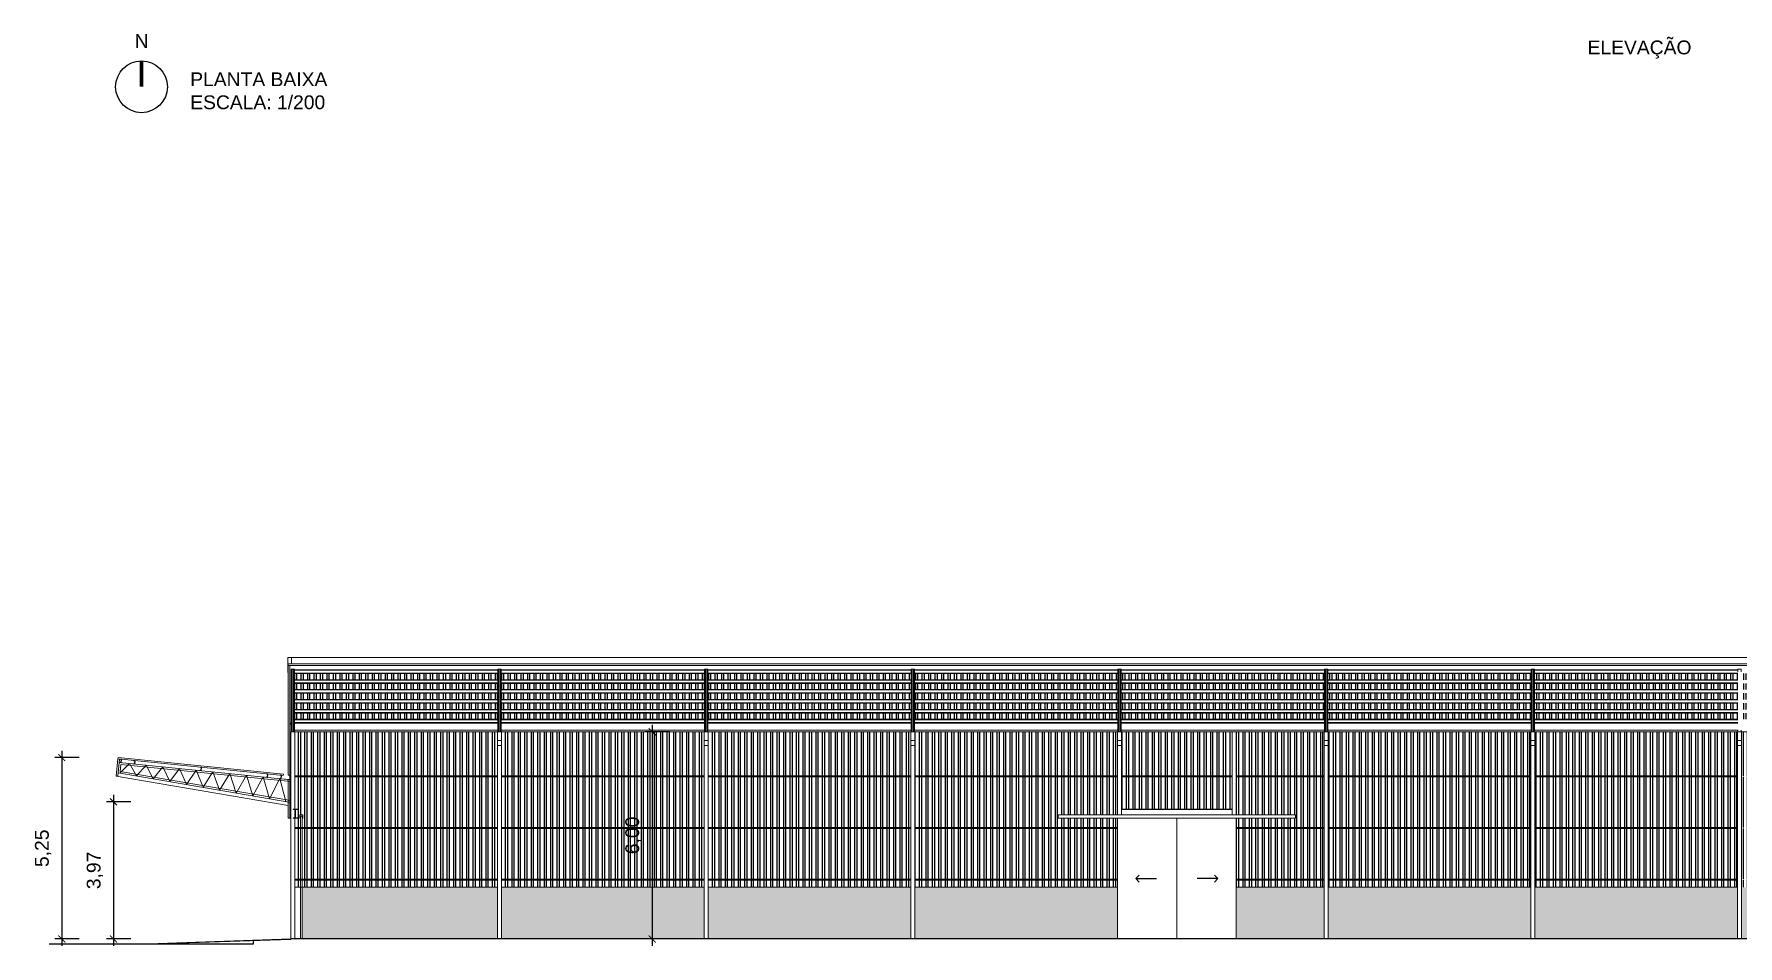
# Model space of a CAD drawing. Header units: inches. Extents: x 1286 to 7442, y -84 to 3420.
# Drawn here: x 2243.57 to 2292.95, y 84.3 to 110.7 of the extents above; entities that cross this region are included whole.
import ezdxf

# ---------------------------------------------------------------- set-up
doc = ezdxf.new("R2010")
doc.units = ezdxf.units.IN
doc.header["$LTSCALE"] = 3
doc.header["$MEASUREMENT"] = 0
for name, color, linetype, lineweight in [('ARQ_AÇO', 4, 'Continuous', 5), ('ARQ_ESQUADRIAS', 3, 'Continuous', 5), ('ARQ_VISTA', 2, 'Continuous', 5)]:
    doc.layers.add(name, color=color, linetype=linetype, lineweight=lineweight)
for name, color, linetype in [('ARQ_COTAS', 133, 'Continuous'), ('ARQ_HATCH', 8, 'Continuous'), ('ARQ_INDICAÇÃO', 133, 'Continuous'), ('ARQ_TEXTO', 133, 'Continuous')]:
    doc.layers.add(name, color=color, linetype=linetype)
doc.styles.add('1 - 200', font='arial.ttf', dxfattribs={"height": 0.4})
doc.dimstyles.new('1 - 200', dxfattribs={"dimtxt": 0.4, "dimasz": 0.2, "dimexe": 0.2, "dimexo": 0.2, "dimgap": 0.3, "dimtad": 1, "dimzin": 4, "dimtxsty": '1 - 200', "dimblk": 'ARCHTICK', "dimcen": 0.1, "dimdle": 0.2, "dimclrd": 256, "dimclre": 256, "dimclrt": 256, "dimazin": 0, "dimtfac": 1, "dimtix": 1, "dimtofl": 0, "dimtmove": 2, "dimatfit": 3, "dimldrblk": 'OPEN90', "dimfxl": 0.5, "dimfxlon": 1, "dimtolj": 1, "dimtzin": 0, "dimlwd": -1, "dimlwe": -1, "dimarcsym": 0})

# ---------------------------------------------------------------- blocks, each defined once
blk = doc.blocks.new('A$Cf1c9a2c4')
at = {"layer": 'ARQ_AÇO'}
blk.add_lwpolyline([(-0.01, 0.0025), (-0.01, 0.06), (0, 0.06), (0, -0.06), (-0.01, -0.06), (-0.01, -0.0025), (-0.25, -0.0025), (-0.25, -0.06), (-0.26, -0.06), (-0.26, 0.06), (-0.25, 0.06), (-0.25, 0.0025), (-0.01, 0.0025)], dxfattribs=at)
blk = doc.blocks.new('A$Cad615786')
at = {"layer": 'ARQ_AÇO'}
blk.add_lwpolyline([(0.05, 0.005), (0.005, 0.005), (0.005, 0.095), (0.05, 0.095), (0.05, 0.1), (0, 0.1), (0, 0), (0.05, 0), (0.05, 0), (0.05, 0.005)], dxfattribs=at)
blk = doc.blocks.new('_ArchTick')
at = {"color": 0, "linetype": 'ByBlock', "const_width": 0.15}
blk.add_lwpolyline([(-0.5, -0.5), (0.5, 0.5)], dxfattribs=at)
blk = doc.blocks.new('*D178')
at = {"layer": 'ARQ_COTAS', "transparency": 16777216}
for p, q in [((2261.983, 90.495), (2261.283, 90.495)), ((2261.483, 90.695), (2261.483, 84.295)), ((2261.983, 84.495), (2261.283, 84.495))]:
    blk.add_line(p, q, dxfattribs=at)
at = {"layer": 'Defpoints', "color": 0, "transparency": 16777216}
for p in [(2262.999, 90.495), (2261.483, 84.495), (2262.999, 84.495)]:
    blk.add_point(p, dxfattribs=at)
at = {"layer": 'ARQ_COTAS', "transparency": 16777216, "xscale": 0.2, "yscale": 0.2, "zscale": 0.2}
for p, rotation in [((2261.483, 90.495), 90), ((2261.483, 84.495), 270)]:
    blk.add_blockref('_ArchTick', p, dxfattribs=dict(at, rotation=rotation))
at = {"layer": 'ARQ_COTAS', "transparency": 16777216, "insert": (2260.942, 87.495), "char_height": 0.4, "attachment_point": 5, "rotation": 90, "style": '1 - 200'}
blk.add_mtext('\\A1;6,00', dxfattribs=at)
blk = doc.blocks.new('_Open90')
at = {"color": 0, "linetype": 'ByBlock', "lineweight": -2}
for p, q in [((0, 0), (-1, 0)), ((-0.5, 0.5), (0, 0)), ((0, 0), (-0.5, -0.5))]:
    blk.add_line(p, q, dxfattribs=at)
blk = doc.blocks.new('*D179')
at = {"layer": 'ARQ_COTAS', "transparency": 16777216}
for p, q in [((2246.372, 88.466), (2245.672, 88.466)), ((2245.872, 88.666), (2245.872, 84.295)), ((2246.372, 84.495), (2245.672, 84.495))]:
    blk.add_line(p, q, dxfattribs=at)
at = {"layer": 'Defpoints', "color": 0, "transparency": 16777216}
for p in [(2250.929, 88.466), (2245.872, 84.495), (2251.009, 84.495)]:
    blk.add_point(p, dxfattribs=at)
at = {"layer": 'ARQ_COTAS', "transparency": 16777216, "xscale": 0.2, "yscale": 0.2, "zscale": 0.2}
for p, rotation in [((2245.872, 88.466), 90), ((2245.872, 84.495), 270)]:
    blk.add_blockref('_ArchTick', p, dxfattribs=dict(at, rotation=rotation))
at = {"layer": 'ARQ_COTAS', "transparency": 16777216, "insert": (2245.332, 86.481), "char_height": 0.4, "attachment_point": 5, "rotation": 90, "style": '1 - 200'}
blk.add_mtext('\\A1;3,97', dxfattribs=at)
blk = doc.blocks.new('*D180')
at = {"layer": 'ARQ_COTAS', "transparency": 16777216}
for p, q in [((2244.372, 89.949), (2244.372, 84.295)), ((2244.872, 89.749), (2244.172, 89.749)), ((2244.872, 84.495), (2244.172, 84.495))]:
    blk.add_line(p, q, dxfattribs=at)
at = {"layer": 'Defpoints', "color": 0, "transparency": 16777216}
for p in [(2246.003, 89.749), (2244.372, 84.495), (2251.009, 84.495)]:
    blk.add_point(p, dxfattribs=at)
at = {"layer": 'ARQ_COTAS', "transparency": 16777216, "xscale": 0.2, "yscale": 0.2, "zscale": 0.2}
for p, rotation in [((2244.372, 89.749), 90), ((2244.372, 84.495), 270)]:
    blk.add_blockref('_ArchTick', p, dxfattribs=dict(at, rotation=rotation))
at = {"layer": 'ARQ_COTAS', "transparency": 16777216, "insert": (2243.832, 87.122), "char_height": 0.4, "attachment_point": 5, "rotation": 90, "style": '1 - 200'}
blk.add_mtext('\\A1;5,25', dxfattribs=at)

msp = doc.modelspace()

# ---------------------------------------------------------------- hatches: boundary and pattern name
at = {"layer": 'ARQ_HATCH'}
h = msp.add_hatch(dxfattribs=at)
h.set_pattern_fill('ANSI32', scale=0.5, angle=45)
h.paths.add_polyline_path([(2257.011, 91.039), (2251.117, 91.039), (2251.117, 90.859), (2257.011, 90.859)])
h.paths.add_polyline_path([(2257.011, 91.3), (2257.011, 91.325), (2251.117, 91.325), (2251.117, 91.3), (2251.117, 91.146), (2257.011, 91.146)])
h.paths.add_polyline_path([(2257.011, 91.612), (2251.117, 91.612), (2251.117, 91.432), (2257.011, 91.432)])
h.paths.add_polyline_path([(2257.011, 91.899), (2251.117, 91.899), (2251.117, 91.719), (2257.011, 91.719)])
h.paths.add_polyline_path([(2257.011, 92.185), (2251.117, 92.185), (2251.117, 92.005), (2257.011, 92.005)])
h.paths.add_polyline_path([(2263.001, 92.185), (2257.107, 92.185), (2257.107, 92.005), (2263.001, 92.005)])
h.paths.add_polyline_path([(2263.001, 91.899), (2257.107, 91.899), (2257.107, 91.719), (2263.001, 91.719)])
h.paths.add_polyline_path([(2263.001, 91.612), (2257.107, 91.612), (2257.107, 91.432), (2263.001, 91.432)])
h.paths.add_polyline_path([(2263.001, 91.3), (2263.001, 91.325), (2257.107, 91.325), (2257.107, 91.3), (2257.107, 91.146), (2263.001, 91.146)])
h.paths.add_polyline_path([(2263.001, 91.039), (2257.107, 91.039), (2257.107, 90.859), (2263.001, 90.859)])
h.paths.add_polyline_path([(2268.991, 91.039), (2263.097, 91.039), (2263.097, 90.859), (2268.991, 90.859)])
h.paths.add_polyline_path([(2268.991, 91.3), (2268.991, 91.325), (2263.097, 91.325), (2263.097, 91.3), (2263.097, 91.146), (2268.991, 91.146)])
h.paths.add_polyline_path([(2268.991, 91.612), (2263.097, 91.612), (2263.097, 91.432), (2268.991, 91.432)])
h.paths.add_polyline_path([(2268.991, 91.899), (2263.097, 91.899), (2263.097, 91.719), (2268.991, 91.719)])
h.paths.add_polyline_path([(2268.991, 92.185), (2263.097, 92.185), (2263.097, 92.005), (2268.991, 92.005)])
h.paths.add_polyline_path([(2274.981, 91.039), (2269.087, 91.039), (2269.087, 90.859), (2274.981, 90.859)])
h.paths.add_polyline_path([(2274.981, 91.3), (2274.981, 91.325), (2269.087, 91.325), (2269.087, 91.3), (2269.087, 91.146), (2274.981, 91.146)])
h.paths.add_polyline_path([(2274.981, 91.612), (2269.087, 91.612), (2269.087, 91.432), (2274.981, 91.432)])
h.paths.add_polyline_path([(2274.981, 91.899), (2269.087, 91.899), (2269.087, 91.719), (2274.981, 91.719)])
h.paths.add_polyline_path([(2274.981, 92.185), (2269.087, 92.185), (2269.087, 92.005), (2274.981, 92.005)])
h.paths.add_polyline_path([(2280.971, 91.039), (2275.077, 91.039), (2275.077, 90.859), (2280.971, 90.859)])
h.paths.add_polyline_path([(2280.971, 91.3), (2280.971, 91.325), (2275.077, 91.325), (2275.077, 91.3), (2275.077, 91.146), (2280.971, 91.146)])
h.paths.add_polyline_path([(2280.971, 91.612), (2275.077, 91.612), (2275.077, 91.432), (2280.971, 91.432)])
h.paths.add_polyline_path([(2280.971, 91.899), (2275.077, 91.899), (2275.077, 91.719), (2280.971, 91.719)])
h.paths.add_polyline_path([(2280.971, 92.185), (2275.077, 92.185), (2275.077, 92.005), (2280.971, 92.005)])
h.paths.add_polyline_path([(2286.961, 91.039), (2281.067, 91.039), (2281.067, 90.859), (2286.961, 90.859)])
h.paths.add_polyline_path([(2286.961, 91.3), (2286.961, 91.325), (2281.067, 91.325), (2281.067, 91.3), (2281.067, 91.146), (2286.961, 91.146)])
h.paths.add_polyline_path([(2286.961, 91.612), (2281.067, 91.612), (2281.067, 91.432), (2286.961, 91.432)])
h.paths.add_polyline_path([(2286.961, 91.899), (2281.067, 91.899), (2281.067, 91.719), (2286.961, 91.719)])
h.paths.add_polyline_path([(2286.961, 92.185), (2281.067, 92.185), (2281.067, 92.005), (2286.961, 92.005)])
h.paths.add_polyline_path([(2292.951, 92.185), (2287.057, 92.185), (2287.057, 92.005), (2292.951, 92.005)])
h.paths.add_polyline_path([(2292.951, 91.899), (2287.057, 91.899), (2287.057, 91.719), (2292.951, 91.719)])
h.paths.add_polyline_path([(2292.951, 91.612), (2287.057, 91.612), (2287.057, 91.432), (2292.951, 91.432)])
h.paths.add_polyline_path([(2292.951, 91.3), (2292.951, 91.325), (2287.057, 91.325), (2287.057, 91.3), (2287.057, 91.146), (2292.951, 91.146)])
h.paths.add_polyline_path([(2292.951, 91.039), (2287.057, 91.039), (2287.057, 90.859), (2292.951, 90.859)])
h.paths.add_polyline_path([(2298.941, 91.039), (2293.047, 91.039), (2293.047, 90.859), (2298.941, 90.859)])
h.paths.add_polyline_path([(2298.941, 91.3), (2298.941, 91.325), (2293.047, 91.325), (2293.047, 91.3), (2293.047, 91.146), (2298.941, 91.146)])
h.paths.add_polyline_path([(2298.941, 91.612), (2293.047, 91.612), (2293.047, 91.432), (2298.941, 91.432)])
h.paths.add_polyline_path([(2298.941, 91.899), (2293.047, 91.899), (2293.047, 91.719), (2298.941, 91.719)])
h.paths.add_polyline_path([(2298.941, 92.185), (2293.047, 92.185), (2293.047, 92.005), (2298.941, 92.005)])
h.paths.add_polyline_path([(2304.931, 92.185), (2299.037, 92.185), (2299.037, 92.005), (2304.931, 92.005)])
h.paths.add_polyline_path([(2304.931, 91.612), (2299.037, 91.612), (2299.037, 91.432), (2304.931, 91.432)])
h.paths.add_polyline_path([(2304.931, 91.899), (2299.037, 91.899), (2299.037, 91.719), (2304.931, 91.719)])
h.paths.add_polyline_path([(2304.931, 91.3), (2304.931, 91.325), (2299.037, 91.325), (2299.037, 91.3), (2299.037, 91.146), (2304.931, 91.146)])
h.paths.add_polyline_path([(2304.931, 91.039), (2299.037, 91.039), (2299.037, 90.859), (2304.931, 90.859)])
h.paths.add_polyline_path([(2310.921, 91.039), (2305.027, 91.039), (2305.027, 90.859), (2310.921, 90.859)])
h.paths.add_polyline_path([(2310.921, 91.3), (2310.921, 91.325), (2305.027, 91.325), (2305.027, 91.3), (2305.027, 91.146), (2310.921, 91.146)])
h.paths.add_polyline_path([(2310.921, 91.612), (2305.027, 91.612), (2305.027, 91.432), (2310.921, 91.432)])
h.paths.add_polyline_path([(2310.921, 91.899), (2305.027, 91.899), (2305.027, 91.719), (2310.921, 91.719)])
h.paths.add_polyline_path([(2310.921, 92.185), (2305.027, 92.185), (2305.027, 92.005), (2310.921, 92.005)])
h.paths.add_polyline_path([(2316.911, 92.185), (2311.017, 92.185), (2311.017, 92.005), (2316.911, 92.005)])
h.paths.add_polyline_path([(2316.911, 91.899), (2311.017, 91.899), (2311.017, 91.719), (2316.911, 91.719)])
h.paths.add_polyline_path([(2316.911, 91.612), (2311.017, 91.612), (2311.017, 91.432), (2316.911, 91.432)])
h.paths.add_polyline_path([(2316.911, 91.3), (2316.911, 91.325), (2311.017, 91.325), (2311.017, 91.3), (2311.017, 91.146), (2316.911, 91.146)])
h.paths.add_polyline_path([(2316.911, 91.039), (2311.017, 91.039), (2311.017, 90.859), (2316.911, 90.859)])
h.paths.add_polyline_path([(2328.891, 91.039), (2322.997, 91.039), (2322.997, 90.859), (2328.891, 90.859)])
h.paths.add_polyline_path([(2328.891, 91.3), (2328.891, 91.325), (2322.997, 91.325), (2322.997, 91.3), (2322.997, 91.146), (2328.891, 91.146)])
h.paths.add_polyline_path([(2328.891, 91.612), (2322.997, 91.612), (2322.997, 91.432), (2328.891, 91.432)])
h.paths.add_polyline_path([(2328.891, 91.899), (2322.997, 91.899), (2322.997, 91.719), (2328.891, 91.719)])
h.paths.add_polyline_path([(2328.891, 92.185), (2322.997, 92.185), (2322.997, 92.005), (2328.891, 92.005)])
h.paths.add_polyline_path([(2322.901, 92.185), (2317.007, 92.185), (2317.007, 92.005), (2322.901, 92.005)])
h.paths.add_polyline_path([(2322.901, 91.899), (2317.007, 91.899), (2317.007, 91.719), (2322.901, 91.719)])
h.paths.add_polyline_path([(2322.901, 91.612), (2317.007, 91.612), (2317.007, 91.432), (2322.901, 91.432)])
h.paths.add_polyline_path([(2322.901, 91.3), (2322.901, 91.325), (2317.007, 91.325), (2317.007, 91.3), (2317.007, 91.146), (2322.901, 91.146)])
h.paths.add_polyline_path([(2322.901, 91.039), (2317.007, 91.039), (2317.007, 90.859), (2322.901, 90.859)])
h = msp.add_hatch(dxfattribs=at)
h.set_pattern_fill('ANSI32', color=250, scale=0.5, angle=45)
h.set_pattern_definition([(90, (2312.17093, 86.09793), (-0.1875, 0), []), (90, (2312.23343, 86.16043), (-0.1875, 0), [])])
h.paths.add_polyline_path([(2316.899, 86.195), (2311.029, 86.195), (2311.029, 85.995), (2316.899, 85.995)])
h.paths.add_polyline_path([(2328.669, 86.195), (2323.009, 86.195), (2323.009, 85.995), (2328.669, 85.995)])
h.paths.add_polyline_path([(2322.889, 86.195), (2317.019, 86.195), (2317.019, 85.995), (2322.889, 85.995)])
h.paths.add_polyline_path([(2310.909, 86.195), (2305.039, 86.195), (2305.039, 85.995), (2310.909, 85.995)])
h.paths.add_polyline_path([(2304.919, 86.195), (2299.049, 86.195), (2299.049, 85.995), (2304.919, 85.995)])
h.paths.add_polyline_path([(2292.939, 86.195), (2287.069, 86.195), (2287.069, 85.995), (2292.939, 85.995)])
h.paths.add_polyline_path([(2298.929, 86.195), (2293.059, 86.195), (2293.059, 85.995), (2298.929, 85.995)])
h.paths.add_polyline_path([(2286.949, 86.195), (2281.079, 86.195), (2281.079, 85.995), (2286.949, 85.995)])
h.paths.add_polyline_path([(2280.959, 86.195), (2278.409, 86.195), (2278.409, 85.995), (2280.959, 85.995)])
h.paths.add_polyline_path([(2274.969, 86.195), (2269.099, 86.195), (2269.099, 85.995), (2274.969, 85.995)])
h.paths.add_polyline_path([(2268.979, 86.195), (2263.109, 86.195), (2263.109, 85.995), (2268.979, 85.995)])
h.paths.add_polyline_path([(2262.989, 86.195), (2257.119, 86.195), (2257.119, 85.995), (2262.989, 85.995)])
h.paths.add_polyline_path([(2256.999, 86.195), (2251.339, 86.195), (2251.339, 85.995), (2256.999, 85.995)])
h.paths.add_polyline_path([(2251.289, 87.695), (2251.129, 87.695), (2251.129, 86.225), (2251.289, 86.225)])
h.paths.add_polyline_path([(2251.289, 86.195), (2251.129, 86.195), (2251.129, 85.995), (2251.289, 85.995)])
h.paths.add_polyline_path([(2256.999, 87.695), (2251.339, 87.695), (2251.339, 86.225), (2256.999, 86.225)])
h.paths.add_polyline_path([(2256.999, 89.195), (2251.129, 89.195), (2251.129, 88.255), (2251.199, 88.255), (2251.199, 88.245), (2251.142, 88.245), (2251.142, 88.005), (2251.199, 88.005), (2251.199, 87.995), (2251.129, 87.995), (2251.129, 87.725), (2251.289, 87.725), (2251.289, 87.995), (2251.269, 87.995), (2251.269, 88.095), (2251.359, 88.095), (2251.359, 87.995), (2251.358, 87.725), (2256.999, 87.725)])
h.paths.add_polyline_path([(2256.999, 90.495), (2251.129, 90.495), (2251.129, 89.225), (2256.999, 89.225)])
h.paths.add_polyline_path([(2262.989, 90.495), (2257.119, 90.495), (2257.119, 89.225), (2262.989, 89.225)])
h.paths.add_polyline_path([(2262.989, 89.195), (2257.119, 89.195), (2257.119, 87.725), (2262.989, 87.725)])
h.paths.add_polyline_path([(2262.989, 87.695), (2257.119, 87.695), (2257.119, 86.225), (2262.989, 86.225)])
h.paths.add_polyline_path([(2268.979, 87.695), (2263.109, 87.695), (2263.109, 86.225), (2268.979, 86.225)])
h.paths.add_polyline_path([(2268.979, 89.195), (2263.109, 89.195), (2263.109, 87.725), (2268.979, 87.725)])
h.paths.add_polyline_path([(2268.979, 90.495), (2263.109, 90.495), (2263.109, 89.225), (2268.979, 89.225)])
h.paths.add_polyline_path([(2274.969, 90.495), (2269.099, 90.495), (2269.099, 89.225), (2274.969, 89.225)])
h.paths.add_polyline_path([(2274.969, 89.195), (2269.099, 89.195), (2269.099, 87.725), (2274.969, 87.725), (2274.969, 87.995), (2273.249, 87.995), (2273.249, 88.095), (2274.969, 88.095)])
h.paths.add_polyline_path([(2274.969, 87.695), (2269.099, 87.695), (2269.099, 86.225), (2274.969, 86.225)])
h.paths.add_polyline_path([(2278.289, 89.195), (2275.089, 89.195), (2275.089, 88.255), (2278.289, 88.255)])
h.paths.add_polyline_path([(2278.289, 90.495), (2275.089, 90.495), (2275.089, 89.225), (2278.289, 89.225)])
h.paths.add_polyline_path([(2280.959, 90.495), (2278.409, 90.495), (2278.409, 89.225), (2280.959, 89.225)])
h.paths.add_polyline_path([(2280.959, 89.195), (2278.409, 89.195), (2278.409, 88.095), (2280.129, 88.095), (2280.129, 87.995), (2278.409, 87.995), (2278.409, 87.725), (2280.959, 87.725)])
h.paths.add_polyline_path([(2280.959, 87.695), (2278.409, 87.695), (2278.409, 86.225), (2280.959, 86.225)])
h.paths.add_polyline_path([(2286.949, 87.695), (2281.079, 87.695), (2281.079, 86.225), (2286.949, 86.225)])
h.paths.add_polyline_path([(2286.949, 89.195), (2281.079, 89.195), (2281.079, 87.725), (2286.949, 87.725)])
h.paths.add_polyline_path([(2286.949, 90.495), (2281.079, 90.495), (2281.079, 89.225), (2286.949, 89.225)])
h.paths.add_polyline_path([(2292.939, 89.195), (2287.069, 89.195), (2287.069, 87.725), (2292.939, 87.725)])
h.paths.add_polyline_path([(2292.939, 87.695), (2287.069, 87.695), (2287.069, 86.225), (2292.939, 86.225)])
h.paths.add_polyline_path([(2292.939, 90.495), (2287.069, 90.495), (2287.069, 89.225), (2292.939, 89.225)])
h.paths.add_polyline_path([(2298.929, 90.495), (2293.059, 90.495), (2293.059, 89.225), (2298.929, 89.225)])
h.paths.add_polyline_path([(2298.929, 87.695), (2293.059, 87.695), (2293.059, 86.225), (2298.929, 86.225)])
h.paths.add_polyline_path([(2298.929, 89.195), (2293.059, 89.195), (2293.059, 87.725), (2298.929, 87.725)])
h.paths.add_polyline_path([(2304.919, 89.195), (2299.049, 89.195), (2299.049, 87.725), (2304.919, 87.725)])
h.paths.add_polyline_path([(2304.919, 90.495), (2299.049, 90.495), (2299.049, 89.225), (2304.919, 89.225)])
h.paths.add_polyline_path([(2304.919, 87.695), (2299.049, 87.695), (2299.049, 86.225), (2304.919, 86.225)])
h.paths.add_polyline_path([(2310.909, 87.695), (2305.039, 87.695), (2305.039, 86.225), (2310.909, 86.225)])
h.paths.add_polyline_path([(2310.909, 89.195), (2305.039, 89.195), (2305.039, 87.725), (2310.909, 87.725)])
h.paths.add_polyline_path([(2310.909, 90.495), (2305.039, 90.495), (2305.039, 89.225), (2310.909, 89.225)])
h.paths.add_polyline_path([(2316.899, 90.495), (2311.029, 90.495), (2311.029, 89.225), (2316.899, 89.225)])
h.paths.add_polyline_path([(2316.899, 89.195), (2311.029, 89.195), (2311.029, 87.725), (2316.899, 87.725)])
h.paths.add_polyline_path([(2316.899, 87.695), (2311.029, 87.695), (2311.029, 86.225), (2316.899, 86.225)])
h.paths.add_polyline_path([(2322.889, 87.695), (2317.019, 87.695), (2317.019, 86.225), (2322.889, 86.225)])
h.paths.add_polyline_path([(2322.889, 89.195), (2317.019, 89.195), (2317.019, 87.725), (2322.889, 87.725)])
h.paths.add_polyline_path([(2322.889, 90.495), (2317.019, 90.495), (2317.019, 89.225), (2322.889, 89.225)])
h.paths.add_polyline_path([(2328.879, 90.495), (2323.009, 90.495), (2323.009, 89.225), (2328.879, 89.225)])
h.paths.add_polyline_path([(2328.879, 89.195), (2323.009, 89.195), (2323.009, 87.725), (2328.669, 87.725), (2328.669, 87.995), (2328.649, 87.995), (2328.649, 88.095), (2328.739, 88.095), (2328.739, 87.995), (2328.738, 87.725), (2328.879, 87.725), (2328.879, 87.995), (2328.809, 87.995), (2328.809, 88.005), (2328.867, 88.005), (2328.867, 88.245), (2328.809, 88.245), (2328.809, 88.255), (2328.879, 88.255)])
h.paths.add_polyline_path([(2328.669, 87.695), (2323.009, 87.695), (2323.009, 86.225), (2328.669, 86.225)])
h = msp.add_hatch(dxfattribs=at)
h.set_pattern_fill('AR-SAND', color=250, scale=0.2)
h.set_pattern_definition([(37.5, (0, 0), (-0.01259867, 0.385364754), [0, -0.304, 0, -0.34, 0, -0.325]), (7.5, (0, 0), (0.35395534, 0.56442921), [0, -0.164, 0, -0.274, 0, -0.105]), (327.5, (-0.246, 0), (0.62282837, 0.00113181), [0, -0.1, 0, -0.36, 0, -0.47]), (317.5, (-0.246, 0), (0.60122532, 0.17553511), [0, -0.05, 0, -0.236, 0, -0.27])])
h.paths.add_polyline_path([(2328.669, 85.995), (2323.009, 85.995), (2323.009, 84.495), (2328.669, 84.495)])
h.paths.add_polyline_path([(2322.889, 85.995), (2317.019, 85.995), (2317.019, 84.495), (2322.889, 84.495)])
h.paths.add_polyline_path([(2316.899, 85.995), (2311.029, 85.995), (2311.029, 84.495), (2316.899, 84.495)])
h.paths.add_polyline_path([(2310.909, 85.995), (2305.039, 85.995), (2305.039, 84.495), (2310.909, 84.495)])
h.paths.add_polyline_path([(2304.919, 85.995), (2299.049, 85.995), (2299.049, 84.495), (2304.919, 84.495)])
h.paths.add_polyline_path([(2298.929, 85.995), (2293.059, 85.995), (2293.059, 84.495), (2298.929, 84.495)])
h.paths.add_polyline_path([(2292.939, 85.995), (2287.069, 85.995), (2287.069, 84.495), (2292.939, 84.495)])
h.paths.add_polyline_path([(2286.949, 85.995), (2281.079, 85.995), (2281.079, 84.495), (2286.949, 84.495)])
h.paths.add_polyline_path([(2280.959, 85.995), (2278.409, 85.995), (2278.409, 84.495), (2280.959, 84.495)])
h.paths.add_polyline_path([(2274.969, 85.995), (2269.099, 85.995), (2269.099, 84.495), (2274.969, 84.495)])
h.paths.add_polyline_path([(2268.979, 85.995), (2263.109, 85.995), (2263.109, 84.495), (2268.979, 84.495)])
h.paths.add_polyline_path([(2262.989, 85.995), (2257.119, 85.995), (2257.119, 84.495), (2262.989, 84.495)])
h.paths.add_polyline_path([(2256.999, 85.995), (2251.339, 85.995), (2251.339, 84.495), (2256.999, 84.495)])

# ---------------------------------------------------------------- linework, layer by layer
at = {"color": 6}
for points in [[(2249.922, 84.448), (2249.922, 84.345), (2244.009, 84.345)], [(2328.999, 84.495), (2251.009, 84.495)]]:
    msp.add_lwpolyline(points, dxfattribs=at)
at = {"layer": 'ARQ_AÇO'}
for points in [[(2251.029, 92.465), (2250.929, 92.465), (2250.929, 92.212), (2250.927, 92.212), (2250.927, 92.467), (2251.029, 92.467), (2251.029, 92.465)], [(2246, 89.209), (2245.95, 89.214), (2245.999, 89.71), (2246.049, 89.705), (2246, 89.209)], [(2245.999, 89.71), (2246.003, 89.749), (2250.796, 89.27), (2250.792, 89.23), (2245.999, 89.71)], [(2251.009, 84.495), (2246.889, 84.355), (2246.89, 84.345), (2251.01, 84.485), (2251.009, 84.495)]]:
    msp.add_lwpolyline(points, dxfattribs=at)
for points in [[(2250.929, 92.415), (2329.079, 92.415), (2329.079, 92.465), (2250.929, 92.465)], [(2250.979, 89.235), (2250.929, 89.235), (2250.929, 92.415), (2250.979, 92.415)], [(2251.021, 92.311), (2251.117, 92.311), (2251.117, 92.237), (2251.119, 92.237), (2251.119, 92.313), (2251.019, 92.313), (2251.019, 92.237), (2251.021, 92.237)], [(2251.117, 92.311), (2251.021, 92.311), (2251.021, 92.237), (2251.019, 92.237), (2251.019, 92.313), (2251.119, 92.313), (2251.119, 92.237), (2251.117, 92.237)], [(2257.011, 92.311), (2257.107, 92.311), (2257.107, 92.237), (2257.109, 92.237), (2257.109, 92.313), (2257.009, 92.313), (2257.009, 92.237), (2257.011, 92.237)], [(2263.001, 92.311), (2263.097, 92.311), (2263.097, 92.237), (2263.099, 92.237), (2263.099, 92.313), (2262.999, 92.313), (2262.999, 92.237), (2263.001, 92.237)], [(2268.991, 92.311), (2269.087, 92.311), (2269.087, 92.237), (2269.089, 92.237), (2269.089, 92.313), (2268.989, 92.313), (2268.989, 92.237), (2268.991, 92.237)], [(2274.981, 92.311), (2275.077, 92.311), (2275.077, 92.237), (2275.079, 92.237), (2275.079, 92.313), (2274.979, 92.313), (2274.979, 92.237), (2274.981, 92.237)], [(2280.971, 92.311), (2281.067, 92.311), (2281.067, 92.237), (2281.069, 92.237), (2281.069, 92.313), (2280.969, 92.313), (2280.969, 92.237), (2280.971, 92.237)], [(2286.961, 92.311), (2287.057, 92.311), (2287.057, 92.237), (2287.059, 92.237), (2287.059, 92.313), (2286.959, 92.313), (2286.959, 92.237), (2286.961, 92.237)], [(2292.951, 92.311), (2293.047, 92.311), (2293.047, 92.237), (2293.049, 92.237), (2293.049, 92.313), (2292.949, 92.313), (2292.949, 92.237), (2292.951, 92.237)], [(2251.021, 91.3), (2251.051, 91.3), (2251.051, 91.342), (2251.021, 91.342)], [(2251.021, 91.3), (2251.051, 91.3), (2251.051, 91.342), (2251.021, 91.342)], [(2251.117, 91.3), (2251.087, 91.3), (2251.087, 91.342), (2251.117, 91.342)], [(2251.117, 91.3), (2251.087, 91.3), (2251.087, 91.342), (2251.117, 91.342)], [(2257.011, 91.3), (2257.041, 91.3), (2257.041, 91.342), (2257.011, 91.342)], [(2257.107, 91.3), (2257.077, 91.3), (2257.077, 91.342), (2257.107, 91.342)], [(2263.001, 91.3), (2263.031, 91.3), (2263.031, 91.342), (2263.001, 91.342)], [(2263.097, 91.3), (2263.067, 91.3), (2263.067, 91.342), (2263.097, 91.342)], [(2268.991, 91.3), (2269.021, 91.3), (2269.021, 91.342), (2268.991, 91.342)], [(2269.087, 91.3), (2269.057, 91.3), (2269.057, 91.342), (2269.087, 91.342)], [(2274.981, 91.3), (2275.011, 91.3), (2275.011, 91.342), (2274.981, 91.342)], [(2275.077, 91.3), (2275.047, 91.3), (2275.047, 91.342), (2275.077, 91.342)], [(2280.971, 91.3), (2281.001, 91.3), (2281.001, 91.342), (2280.971, 91.342)], [(2281.067, 91.3), (2281.037, 91.3), (2281.037, 91.342), (2281.067, 91.342)], [(2286.961, 91.3), (2286.991, 91.3), (2286.991, 91.342), (2286.961, 91.342)], [(2287.057, 91.3), (2287.027, 91.3), (2287.027, 91.342), (2287.057, 91.342)], [(2250.979, 90.715), (2251.009, 90.715), (2251.009, 90.745), (2250.979, 90.745)], [(2251.021, 90.497), (2251.117, 90.497), (2251.117, 90.545), (2251.119, 90.545), (2251.119, 90.495), (2251.019, 90.495), (2251.019, 90.545), (2251.021, 90.545)], [(2251.117, 90.497), (2251.021, 90.497), (2251.021, 90.545), (2251.019, 90.545), (2251.019, 90.495), (2251.119, 90.495), (2251.119, 90.545), (2251.117, 90.545)], [(2257.011, 90.497), (2257.107, 90.497), (2257.107, 90.545), (2257.109, 90.545), (2257.109, 90.495), (2257.009, 90.495), (2257.009, 90.545), (2257.011, 90.545)], [(2263.001, 90.497), (2263.097, 90.497), (2263.097, 90.545), (2263.099, 90.545), (2263.099, 90.495), (2262.999, 90.495), (2262.999, 90.545), (2263.001, 90.545)], [(2268.991, 90.497), (2269.087, 90.497), (2269.087, 90.545), (2269.089, 90.545), (2269.089, 90.495), (2268.989, 90.495), (2268.989, 90.545), (2268.991, 90.545)], [(2274.981, 90.497), (2275.077, 90.497), (2275.077, 90.545), (2275.079, 90.545), (2275.079, 90.495), (2274.979, 90.495), (2274.979, 90.545), (2274.981, 90.545)], [(2280.971, 90.497), (2281.067, 90.497), (2281.067, 90.545), (2281.069, 90.545), (2281.069, 90.495), (2280.969, 90.495), (2280.969, 90.545), (2280.971, 90.545)], [(2286.961, 90.497), (2287.057, 90.497), (2287.057, 90.545), (2287.059, 90.545), (2287.059, 90.495), (2286.959, 90.495), (2286.959, 90.545), (2286.961, 90.545)], [(2292.951, 90.497), (2293.047, 90.497), (2293.047, 90.545), (2293.049, 90.545), (2293.049, 90.495), (2292.949, 90.495), (2292.949, 90.545), (2292.951, 90.545)], [(2250.742, 89.235), (2250.74, 89.235), (2250.73, 89.136), (2250.979, 89.111), (2250.979, 89.235), (2250.977, 89.235), (2250.977, 89.113), (2250.732, 89.138)], [(2250.979, 89.111), (2250.929, 89.111), (2250.929, 87.995), (2250.979, 87.995)], [(2250.979, 89.195), (2251.009, 89.195), (2251.009, 89.225), (2250.979, 89.225)], [(2250.979, 87.995), (2251.009, 87.995), (2251.009, 88.025), (2250.979, 88.025)], [(2250.979, 87.995), (2251.009, 87.995), (2251.009, 88.025), (2250.979, 88.025)]]:
    msp.add_lwpolyline(points, close=True, dxfattribs=at)
at = {"layer": 'ARQ_ESQUADRIAS'}
msp.add_lwpolyline([(2251.289, 87.995), (2251.269, 87.995), (2251.269, 88.095), (2251.359, 88.095), (2251.359, 87.995), (2251.339, 87.995)], dxfattribs=at)
msp.add_lwpolyline([(2251.289, 88.055), (2251.339, 88.055), (2251.339, 84.495), (2251.289, 84.495)], close=True, dxfattribs=at)
at = {"layer": 'ARQ_INDICAÇÃO', "const_width": 0.1}
msp.add_lwpolyline([(2246.683, 109.926), (2246.683, 109.176)], dxfattribs=at)
at = {"layer": 'ARQ_INDICAÇÃO'}
msp.add_circle((2246.683, 109.176), 0.75, dxfattribs=at)
at = {"layer": 'ARQ_VISTA', "color": 7}
for p, q in [((2257.011, 92.292), (2251.117, 92.292)), ((2257.011, 92.287), (2251.117, 92.287)), ((2257.011, 92.28), (2251.117, 92.28)), ((2257.011, 92.198), (2251.117, 92.198)), ((2257.011, 92.193), (2251.117, 92.193)), ((2257.011, 92.185), (2251.117, 92.185)), ((2257.011, 92.005), (2251.117, 92.005)), ((2257.011, 92), (2251.117, 92)), ((2257.011, 91.993), (2251.117, 91.993)), ((2257.011, 91.911), (2251.117, 91.911)), ((2257.011, 91.906), (2251.117, 91.906)), ((2257.011, 91.899), (2251.117, 91.899)), ((2257.107, 92.292), (2263.001, 92.292)), ((2257.107, 92.287), (2263.001, 92.287)), ((2257.107, 92.28), (2263.001, 92.28)), ((2257.107, 92.198), (2263.001, 92.198)), ((2257.107, 92.193), (2263.001, 92.193)), ((2257.107, 92.185), (2263.001, 92.185)), ((2257.107, 92.005), (2263.001, 92.005)), ((2257.107, 92), (2263.001, 92)), ((2257.107, 91.993), (2263.001, 91.993)), ((2257.107, 91.911), (2263.001, 91.911)), ((2257.107, 91.906), (2263.001, 91.906)), ((2257.107, 91.899), (2263.001, 91.899)), ((2268.991, 92.292), (2263.097, 92.292)), ((2268.991, 92.287), (2263.097, 92.287)), ((2268.991, 92.28), (2263.097, 92.28)), ((2268.991, 92.198), (2263.097, 92.198)), ((2268.991, 92.193), (2263.097, 92.193)), ((2268.991, 92.185), (2263.097, 92.185)), ((2268.991, 92.005), (2263.097, 92.005)), ((2268.991, 92), (2263.097, 92)), ((2268.991, 91.993), (2263.097, 91.993)), ((2268.991, 91.911), (2263.097, 91.911)), ((2268.991, 91.906), (2263.097, 91.906)), ((2268.991, 91.899), (2263.097, 91.899)), ((2269.087, 92.292), (2274.981, 92.292)), ((2269.087, 92.287), (2274.981, 92.287)), ((2269.087, 92.28), (2274.981, 92.28)), ((2269.087, 92.198), (2274.981, 92.198)), ((2269.087, 92.193), (2274.981, 92.193)), ((2269.087, 92.185), (2274.981, 92.185)), ((2269.087, 92.005), (2274.981, 92.005)), ((2269.087, 92), (2274.981, 92)), ((2269.087, 91.993), (2274.981, 91.993)), ((2269.087, 91.911), (2274.981, 91.911)), ((2269.087, 91.906), (2274.981, 91.906)), ((2269.087, 91.899), (2274.981, 91.899)), ((2280.971, 92.292), (2275.077, 92.292)), ((2280.971, 92.287), (2275.077, 92.287)), ((2280.971, 92.28), (2275.077, 92.28)), ((2280.971, 92.198), (2275.077, 92.198)), ((2280.971, 92.193), (2275.077, 92.193)), ((2280.971, 92.185), (2275.077, 92.185)), ((2280.971, 92.005), (2275.077, 92.005)), ((2280.971, 92), (2275.077, 92)), ((2280.971, 91.993), (2275.077, 91.993)), ((2280.971, 91.911), (2275.077, 91.911)), ((2280.971, 91.906), (2275.077, 91.906)), ((2280.971, 91.899), (2275.077, 91.899)), ((2281.067, 92.292), (2286.961, 92.292)), ((2281.067, 92.287), (2286.961, 92.287)), ((2281.067, 92.28), (2286.961, 92.28)), ((2281.067, 92.198), (2286.961, 92.198)), ((2281.067, 92.193), (2286.961, 92.193)), ((2281.067, 92.185), (2286.961, 92.185)), ((2281.067, 92.005), (2286.961, 92.005)), ((2281.067, 92), (2286.961, 92)), ((2281.067, 91.993), (2286.961, 91.993)), ((2281.067, 91.911), (2286.961, 91.911)), ((2281.067, 91.906), (2286.961, 91.906)), ((2281.067, 91.899), (2286.961, 91.899)), ((2292.951, 92.292), (2287.057, 92.292)), ((2292.951, 92.287), (2287.057, 92.287)), ((2292.951, 92.28), (2287.057, 92.28)), ((2292.951, 92.198), (2287.057, 92.198)), ((2292.951, 92.193), (2287.057, 92.193)), ((2292.951, 92.185), (2287.057, 92.185)), ((2292.951, 92.005), (2287.057, 92.005)), ((2292.951, 92), (2287.057, 92)), ((2292.951, 91.993), (2287.057, 91.993)), ((2292.951, 91.911), (2287.057, 91.911)), ((2292.951, 91.906), (2287.057, 91.906)), ((2292.951, 91.899), (2287.057, 91.899)), ((2257.011, 91.719), (2251.117, 91.719)), ((2257.011, 91.714), (2251.117, 91.714)), ((2257.011, 91.707), (2251.117, 91.707)), ((2257.011, 91.625), (2251.117, 91.625)), ((2257.011, 91.62), (2251.117, 91.62)), ((2257.011, 91.612), (2251.117, 91.612)), ((2257.011, 91.432), (2251.117, 91.432)), ((2257.011, 91.427), (2251.117, 91.427)), ((2257.011, 91.42), (2251.117, 91.42)), ((2257.107, 91.719), (2263.001, 91.719)), ((2257.107, 91.714), (2263.001, 91.714)), ((2257.107, 91.707), (2263.001, 91.707)), ((2257.107, 91.625), (2263.001, 91.625)), ((2257.107, 91.62), (2263.001, 91.62)), ((2257.107, 91.612), (2263.001, 91.612)), ((2257.107, 91.432), (2263.001, 91.432)), ((2257.107, 91.427), (2263.001, 91.427)), ((2257.107, 91.42), (2263.001, 91.42)), ((2268.991, 91.719), (2263.097, 91.719)), ((2268.991, 91.714), (2263.097, 91.714)), ((2268.991, 91.707), (2263.097, 91.707)), ((2268.991, 91.625), (2263.097, 91.625)), ((2268.991, 91.62), (2263.097, 91.62)), ((2268.991, 91.612), (2263.097, 91.612)), ((2268.991, 91.432), (2263.097, 91.432)), ((2268.991, 91.427), (2263.097, 91.427)), ((2268.991, 91.42), (2263.097, 91.42)), ((2269.087, 91.719), (2274.981, 91.719)), ((2269.087, 91.714), (2274.981, 91.714)), ((2269.087, 91.707), (2274.981, 91.707)), ((2269.087, 91.625), (2274.981, 91.625)), ((2269.087, 91.62), (2274.981, 91.62)), ((2269.087, 91.612), (2274.981, 91.612)), ((2269.087, 91.432), (2274.981, 91.432)), ((2269.087, 91.427), (2274.981, 91.427)), ((2269.087, 91.42), (2274.981, 91.42)), ((2280.971, 91.719), (2275.077, 91.719)), ((2280.971, 91.714), (2275.077, 91.714)), ((2280.971, 91.707), (2275.077, 91.707)), ((2280.971, 91.625), (2275.077, 91.625)), ((2280.971, 91.62), (2275.077, 91.62)), ((2280.971, 91.612), (2275.077, 91.612)), ((2280.971, 91.432), (2275.077, 91.432)), ((2280.971, 91.427), (2275.077, 91.427)), ((2280.971, 91.42), (2275.077, 91.42)), ((2281.067, 91.719), (2286.961, 91.719)), ((2281.067, 91.714), (2286.961, 91.714)), ((2281.067, 91.707), (2286.961, 91.707)), ((2281.067, 91.625), (2286.961, 91.625)), ((2281.067, 91.62), (2286.961, 91.62)), ((2281.067, 91.612), (2286.961, 91.612)), ((2281.067, 91.432), (2286.961, 91.432)), ((2281.067, 91.427), (2286.961, 91.427)), ((2281.067, 91.42), (2286.961, 91.42)), ((2292.951, 91.719), (2287.057, 91.719)), ((2292.951, 91.714), (2287.057, 91.714)), ((2292.951, 91.707), (2287.057, 91.707)), ((2292.951, 91.625), (2287.057, 91.625)), ((2292.951, 91.62), (2287.057, 91.62)), ((2292.951, 91.612), (2287.057, 91.612)), ((2292.951, 91.432), (2287.057, 91.432)), ((2292.951, 91.427), (2287.057, 91.427)), ((2292.951, 91.42), (2287.057, 91.42)), ((2257.011, 91.338), (2251.117, 91.338)), ((2257.011, 91.333), (2251.117, 91.333)), ((2257.011, 91.325), (2251.117, 91.325)), ((2257.011, 91.146), (2251.117, 91.146)), ((2257.011, 91.141), (2251.117, 91.141)), ((2257.011, 91.134), (2251.117, 91.134)), ((2257.011, 91.052), (2251.117, 91.052)), ((2257.011, 91.047), (2251.117, 91.047)), ((2257.011, 91.039), (2251.117, 91.039)), ((2257.107, 91.338), (2263.001, 91.338)), ((2257.107, 91.333), (2263.001, 91.333)), ((2257.107, 91.325), (2263.001, 91.325)), ((2257.107, 91.146), (2263.001, 91.146)), ((2257.107, 91.141), (2263.001, 91.141)), ((2257.107, 91.134), (2263.001, 91.134)), ((2257.107, 91.052), (2263.001, 91.052)), ((2257.107, 91.047), (2263.001, 91.047)), ((2257.107, 91.039), (2263.001, 91.039)), ((2268.991, 91.338), (2263.097, 91.338)), ((2268.991, 91.333), (2263.097, 91.333)), ((2268.991, 91.325), (2263.097, 91.325)), ((2268.991, 91.146), (2263.097, 91.146)), ((2268.991, 91.141), (2263.097, 91.141)), ((2268.991, 91.134), (2263.097, 91.134)), ((2268.991, 91.052), (2263.097, 91.052)), ((2268.991, 91.047), (2263.097, 91.047)), ((2268.991, 91.039), (2263.097, 91.039)), ((2269.087, 91.338), (2274.981, 91.338)), ((2269.087, 91.333), (2274.981, 91.333)), ((2269.087, 91.325), (2274.981, 91.325)), ((2269.087, 91.146), (2274.981, 91.146)), ((2269.087, 91.141), (2274.981, 91.141)), ((2269.087, 91.134), (2274.981, 91.134)), ((2269.087, 91.052), (2274.981, 91.052)), ((2269.087, 91.047), (2274.981, 91.047)), ((2269.087, 91.039), (2274.981, 91.039)), ((2280.971, 91.338), (2275.077, 91.338)), ((2280.971, 91.333), (2275.077, 91.333)), ((2280.971, 91.325), (2275.077, 91.325)), ((2280.971, 91.146), (2275.077, 91.146)), ((2280.971, 91.141), (2275.077, 91.141)), ((2280.971, 91.134), (2275.077, 91.134)), ((2280.971, 91.052), (2275.077, 91.052)), ((2280.971, 91.047), (2275.077, 91.047)), ((2280.971, 91.039), (2275.077, 91.039)), ((2281.067, 91.338), (2286.961, 91.338)), ((2281.067, 91.333), (2286.961, 91.333)), ((2281.067, 91.325), (2286.961, 91.325)), ((2281.067, 91.146), (2286.961, 91.146)), ((2281.067, 91.141), (2286.961, 91.141)), ((2281.067, 91.134), (2286.961, 91.134)), ((2281.067, 91.052), (2286.961, 91.052)), ((2281.067, 91.047), (2286.961, 91.047)), ((2281.067, 91.039), (2286.961, 91.039)), ((2292.951, 91.338), (2287.057, 91.338)), ((2292.951, 91.333), (2287.057, 91.333)), ((2292.951, 91.325), (2287.057, 91.325)), ((2292.951, 91.146), (2287.057, 91.146)), ((2292.951, 91.141), (2287.057, 91.141)), ((2292.951, 91.134), (2287.057, 91.134)), ((2292.951, 91.052), (2287.057, 91.052)), ((2292.951, 91.047), (2287.057, 91.047)), ((2292.951, 91.039), (2287.057, 91.039)), ((2257.011, 90.859), (2251.117, 90.859)), ((2257.011, 90.854), (2251.117, 90.854)), ((2257.011, 90.847), (2251.117, 90.847)), ((2257.011, 90.765), (2251.117, 90.765)), ((2257.011, 90.76), (2251.117, 90.76)), ((2257.011, 90.752), (2251.117, 90.752)), ((2257.107, 90.859), (2263.001, 90.859)), ((2257.107, 90.854), (2263.001, 90.854)), ((2257.107, 90.847), (2263.001, 90.847)), ((2257.107, 90.765), (2263.001, 90.765)), ((2257.107, 90.76), (2263.001, 90.76)), ((2257.107, 90.752), (2263.001, 90.752)), ((2268.991, 90.859), (2263.097, 90.859)), ((2268.991, 90.854), (2263.097, 90.854)), ((2268.991, 90.847), (2263.097, 90.847)), ((2268.991, 90.765), (2263.097, 90.765)), ((2268.991, 90.76), (2263.097, 90.76)), ((2268.991, 90.752), (2263.097, 90.752)), ((2269.087, 90.859), (2274.981, 90.859)), ((2269.087, 90.854), (2274.981, 90.854)), ((2269.087, 90.847), (2274.981, 90.847)), ((2269.087, 90.765), (2274.981, 90.765)), ((2269.087, 90.76), (2274.981, 90.76)), ((2269.087, 90.752), (2274.981, 90.752)), ((2280.971, 90.859), (2275.077, 90.859)), ((2280.971, 90.854), (2275.077, 90.854)), ((2280.971, 90.847), (2275.077, 90.847)), ((2280.971, 90.765), (2275.077, 90.765)), ((2280.971, 90.76), (2275.077, 90.76)), ((2280.971, 90.752), (2275.077, 90.752)), ((2281.067, 90.859), (2286.961, 90.859)), ((2281.067, 90.854), (2286.961, 90.854)), ((2281.067, 90.847), (2286.961, 90.847)), ((2281.067, 90.765), (2286.961, 90.765)), ((2281.067, 90.76), (2286.961, 90.76)), ((2281.067, 90.752), (2286.961, 90.752)), ((2292.951, 90.859), (2287.057, 90.859)), ((2292.951, 90.854), (2287.057, 90.854)), ((2292.951, 90.847), (2287.057, 90.847)), ((2292.951, 90.765), (2287.057, 90.765)), ((2292.951, 90.76), (2287.057, 90.76)), ((2292.951, 90.752), (2287.057, 90.752))]:
    msp.add_line(p, q, dxfattribs=at)
at = {"layer": 'ARQ_VISTA', "color": 250}
for p, q in [((2251.117, 90.745), (2257.011, 90.745)), ((2251.117, 90.545), (2257.011, 90.545)), ((2328.879, 90.495), (2251.129, 90.495)), ((2263.001, 90.745), (2257.107, 90.745)), ((2263.001, 90.545), (2257.107, 90.545)), ((2263.097, 90.745), (2268.991, 90.745)), ((2263.097, 90.545), (2268.991, 90.545)), ((2274.981, 90.745), (2269.087, 90.745)), ((2274.981, 90.545), (2269.087, 90.545)), ((2275.077, 90.745), (2280.971, 90.745)), ((2275.077, 90.545), (2280.971, 90.545)), ((2286.961, 90.745), (2281.067, 90.745)), ((2286.961, 90.545), (2281.067, 90.545)), ((2287.057, 90.745), (2292.951, 90.745)), ((2287.057, 90.545), (2292.951, 90.545)), ((2256.999, 90.245), (2257.119, 90.245)), ((2256.999, 90.095), (2257.119, 90.095)), ((2262.989, 90.245), (2263.109, 90.245)), ((2262.989, 90.095), (2263.109, 90.095)), ((2268.979, 90.245), (2269.099, 90.245)), ((2268.979, 90.095), (2269.099, 90.095)), ((2274.969, 90.245), (2275.089, 90.245)), ((2274.969, 90.095), (2275.089, 90.095)), ((2280.959, 90.245), (2281.079, 90.245)), ((2280.959, 90.095), (2281.079, 90.095)), ((2286.949, 90.245), (2287.069, 90.245)), ((2286.949, 90.095), (2287.069, 90.095)), ((2292.939, 90.245), (2293.059, 90.245)), ((2292.939, 90.095), (2293.059, 90.095)), ((2256.999, 89.225), (2251.129, 89.225)), ((2256.999, 89.195), (2251.129, 89.195)), ((2257.119, 89.225), (2262.989, 89.225)), ((2257.119, 89.195), (2262.989, 89.195)), ((2268.979, 89.225), (2263.109, 89.225)), ((2268.979, 89.195), (2263.109, 89.195)), ((2269.099, 89.225), (2274.969, 89.225)), ((2269.099, 89.195), (2274.969, 89.195)), ((2278.289, 89.225), (2275.089, 89.225)), ((2278.289, 89.195), (2275.089, 89.195)), ((2280.959, 89.225), (2278.409, 89.225)), ((2280.959, 89.195), (2278.409, 89.195)), ((2281.079, 89.225), (2286.949, 89.225)), ((2281.079, 89.195), (2286.949, 89.195)), ((2292.939, 89.225), (2287.069, 89.225)), ((2292.939, 89.195), (2287.069, 89.195)), ((2278.289, 88.255), (2275.089, 88.255)), ((2278.289, 88.245), (2275.089, 88.245)), ((2278.289, 87.995), (2275.089, 87.995)), ((2256.999, 87.725), (2251.129, 87.725)), ((2256.999, 87.695), (2251.129, 87.695)), ((2257.119, 87.725), (2262.989, 87.725)), ((2257.119, 87.695), (2262.989, 87.695)), ((2268.979, 87.725), (2263.109, 87.725)), ((2268.979, 87.695), (2263.109, 87.695)), ((2269.099, 87.725), (2274.969, 87.725)), ((2269.099, 87.695), (2274.969, 87.695)), ((2280.959, 87.725), (2278.409, 87.725)), ((2280.959, 87.695), (2278.409, 87.695)), ((2281.079, 87.725), (2286.949, 87.725)), ((2281.079, 87.695), (2286.949, 87.695)), ((2292.939, 87.725), (2287.069, 87.725)), ((2292.939, 87.695), (2287.069, 87.695)), ((2256.999, 86.225), (2251.129, 86.225)), ((2256.999, 86.195), (2251.129, 86.195)), ((2251.129, 85.995), (2256.999, 85.995)), ((2257.119, 86.225), (2262.989, 86.225)), ((2257.119, 86.195), (2262.989, 86.195)), ((2262.989, 85.995), (2257.119, 85.995)), ((2268.979, 86.225), (2263.109, 86.225)), ((2268.979, 86.195), (2263.109, 86.195)), ((2263.109, 85.995), (2268.979, 85.995)), ((2269.099, 86.225), (2274.969, 86.225)), ((2269.099, 86.195), (2274.969, 86.195)), ((2274.969, 85.995), (2269.099, 85.995)), ((2280.959, 86.225), (2278.409, 86.225)), ((2280.959, 86.195), (2278.409, 86.195)), ((2278.409, 85.995), (2280.959, 85.995)), ((2281.079, 86.225), (2286.949, 86.225)), ((2281.079, 86.195), (2286.949, 86.195)), ((2286.949, 85.995), (2281.079, 85.995)), ((2292.939, 86.225), (2287.069, 86.225)), ((2292.939, 86.195), (2287.069, 86.195)), ((2287.069, 85.995), (2292.939, 85.995))]:
    msp.add_line(p, q, dxfattribs=at)
at = {"layer": 'ARQ_VISTA'}
for points in [[(2329.081, 92.467), (2329.081, 92.647), (2250.927, 92.647), (2250.927, 92.467)], [(2251.029, 92.467), (2251.029, 92.647)], [(2246.009, 89.308), (2246.039, 89.605), (2251.009, 89.108)], [(2250.867, 88.477), (2250.692, 89.14), (2250.389, 88.559), (2250.208, 89.188), (2249.908, 88.641), (2249.723, 89.237), (2249.427, 88.723), (2249.239, 89.285), (2248.946, 88.806), (2248.754, 89.334), (2248.465, 88.888), (2248.269, 89.382), (2247.984, 88.97), (2247.785, 89.431), (2247.502, 89.053), (2247.3, 89.479), (2247.021, 89.135), (2246.816, 89.527), (2246.54, 89.217), (2246.331, 89.576), (2246.059, 89.3)], [(2246.064, 89.349), (2246.084, 89.55), (2251.009, 89.058)], [(2246.009, 89.308), (2251.009, 88.452)], [(2246.064, 89.349), (2251.009, 88.503)]]:
    msp.add_lwpolyline(points, dxfattribs=at)
for points in [[(2251.021, 90.497), (2251.117, 90.497), (2251.117, 92.311), (2251.021, 92.311)], [(2251.021, 91.342), (2251.051, 91.342), (2251.051, 92.311), (2251.021, 92.311)], [(2251.117, 90.497), (2251.021, 90.497), (2251.021, 92.311), (2251.117, 92.311)], [(2251.021, 91.342), (2251.051, 91.342), (2251.051, 92.311), (2251.021, 92.311)], [(2251.117, 91.342), (2251.087, 91.342), (2251.087, 92.311), (2251.117, 92.311)], [(2251.117, 91.342), (2251.087, 91.342), (2251.087, 92.311), (2251.117, 92.311)], [(2257.011, 90.497), (2257.107, 90.497), (2257.107, 92.311), (2257.011, 92.311)], [(2257.011, 91.342), (2257.041, 91.342), (2257.041, 92.311), (2257.011, 92.311)], [(2257.107, 91.342), (2257.077, 91.342), (2257.077, 92.311), (2257.107, 92.311)], [(2263.001, 90.497), (2263.097, 90.497), (2263.097, 92.311), (2263.001, 92.311)], [(2263.001, 91.342), (2263.031, 91.342), (2263.031, 92.311), (2263.001, 92.311)], [(2263.097, 91.342), (2263.067, 91.342), (2263.067, 92.311), (2263.097, 92.311)], [(2268.991, 90.497), (2269.087, 90.497), (2269.087, 92.311), (2268.991, 92.311)], [(2268.991, 91.342), (2269.021, 91.342), (2269.021, 92.311), (2268.991, 92.311)], [(2269.087, 91.342), (2269.057, 91.342), (2269.057, 92.311), (2269.087, 92.311)], [(2274.981, 90.497), (2275.077, 90.497), (2275.077, 92.311), (2274.981, 92.311)], [(2274.981, 91.342), (2275.011, 91.342), (2275.011, 92.311), (2274.981, 92.311)], [(2275.077, 91.342), (2275.047, 91.342), (2275.047, 92.311), (2275.077, 92.311)], [(2280.971, 90.497), (2281.067, 90.497), (2281.067, 92.311), (2280.971, 92.311)], [(2280.971, 91.342), (2281.001, 91.342), (2281.001, 92.311), (2280.971, 92.311)], [(2281.067, 91.342), (2281.037, 91.342), (2281.037, 92.311), (2281.067, 92.311)], [(2286.961, 90.497), (2287.057, 90.497), (2287.057, 92.311), (2286.961, 92.311)], [(2286.961, 91.342), (2286.991, 91.342), (2286.991, 92.311), (2286.961, 92.311)], [(2287.057, 91.342), (2287.027, 91.342), (2287.027, 92.311), (2287.057, 92.311)], [(2251.021, 91.3), (2251.051, 91.3), (2251.051, 90.497), (2251.021, 90.497)], [(2251.021, 91.3), (2251.051, 91.3), (2251.051, 90.497), (2251.021, 90.497)], [(2251.117, 91.3), (2251.087, 91.3), (2251.087, 90.497), (2251.117, 90.497)], [(2251.117, 91.3), (2251.087, 91.3), (2251.087, 90.497), (2251.117, 90.497)], [(2257.011, 91.3), (2257.041, 91.3), (2257.041, 90.497), (2257.011, 90.497)], [(2257.107, 91.3), (2257.077, 91.3), (2257.077, 90.497), (2257.107, 90.497)], [(2263.001, 91.3), (2263.031, 91.3), (2263.031, 90.497), (2263.001, 90.497)], [(2263.097, 91.3), (2263.067, 91.3), (2263.067, 90.497), (2263.097, 90.497)], [(2268.991, 91.3), (2269.021, 91.3), (2269.021, 90.497), (2268.991, 90.497)], [(2269.087, 91.3), (2269.057, 91.3), (2269.057, 90.497), (2269.087, 90.497)], [(2274.981, 91.3), (2275.011, 91.3), (2275.011, 90.497), (2274.981, 90.497)], [(2275.077, 91.3), (2275.047, 91.3), (2275.047, 90.497), (2275.077, 90.497)], [(2280.971, 91.3), (2281.001, 91.3), (2281.001, 90.497), (2280.971, 90.497)], [(2281.067, 91.3), (2281.037, 91.3), (2281.037, 90.497), (2281.067, 90.497)], [(2286.961, 91.3), (2286.991, 91.3), (2286.991, 90.497), (2286.961, 90.497)], [(2287.057, 91.3), (2287.027, 91.3), (2287.027, 90.497), (2287.057, 90.497)], [(2251.129, 90.495), (2251.009, 90.495), (2251.009, 84.495), (2251.129, 84.495)]]:
    msp.add_lwpolyline(points, close=True, dxfattribs=at)
at = {"layer": 'ARQ_VISTA', "color": 250}
for points in [[(2256.999, 90.495), (2257.119, 90.495), (2257.119, 84.495), (2256.999, 84.495)], [(2262.989, 90.495), (2263.109, 90.495), (2263.109, 84.495), (2262.989, 84.495)], [(2268.979, 90.495), (2269.099, 90.495), (2269.099, 84.495), (2268.979, 84.495)], [(2280.959, 90.495), (2281.079, 90.495), (2281.079, 84.495), (2280.959, 84.495)], [(2286.949, 90.495), (2287.069, 90.495), (2287.069, 84.495), (2286.949, 84.495)], [(2292.939, 90.495), (2293.059, 90.495), (2293.059, 84.495), (2292.939, 84.495)], [(2274.969, 84.495), (2276.689, 84.495), (2276.689, 87.995), (2274.969, 87.995)], [(2278.409, 87.995), (2276.689, 87.995), (2276.689, 84.495), (2278.409, 84.495)]]:
    msp.add_lwpolyline(points, close=True, dxfattribs=at)
for points in [[(2274.969, 88.095), (2274.969, 90.495), (2275.089, 90.495), (2275.089, 88.095)], [(2278.289, 88.095), (2278.289, 90.495), (2278.409, 90.495), (2278.409, 88.095)], [(2276.689, 88.095), (2273.249, 88.095), (2273.249, 87.995), (2276.689, 87.995)], [(2276.689, 88.095), (2280.129, 88.095), (2280.129, 87.995), (2276.689, 87.995)]]:
    msp.add_lwpolyline(points, dxfattribs=at)
at = {"layer": 'ARQ_VISTA', "color": 7}
msp.add_lwpolyline([(2250.929, 88.361), (2245.95, 89.214)], dxfattribs=at)

# ---------------------------------------------------------------- block references
at = {"color": 1, "xscale": -1, "rotation": 354.2894068625826}
for p in [(2246.089, 89.6), (2246.487, 89.56), (2248.41, 89.368), (2250.332, 89.176), (2250.73, 89.136)]:
    msp.add_blockref('A$Cad615786', p, dxfattribs=at)
at = {"layer": 'ARQ_AÇO', "rotation": 270}
msp.add_blockref('A$Cf1c9a2c4', (2251.139, 87.995), dxfattribs=at)

# ---------------------------------------------------------------- texts
at = {"layer": 'ARQ_TEXTO', "char_height": 0.4, "attachment_point": 1, "style": '1 - 200'}
for s, width, gutter_width, insert in [('N', 0.54191, 2.5, (2246.485, 110.702)), ('\\pi0.37376;ELEVAÇÃO ', 3.69077, 10, (2288.22, 110.516)), ('PLANTA BAIXA\\PESCALA: 1/200', 3.97999, 10, (2248.094, 109.594))]:
    msp.add_mtext_dynamic_manual_height_columns(s, width=width, gutter_width=gutter_width, heights=[0], dxfattribs=dict(at, insert=insert))

# ---------------------------------------------------------------- dimensions: what is measured, and where the dimension line sits
at = {"layer": 'ARQ_COTAS'}
for base, p1, p2, picture, middle in [((2261.483, 84.495), (2262.999, 90.495), (2262.999, 84.495), '*D178', (2260.942, 87.495)), ((2244.372, 84.495), (2246.003, 89.749), (2251.009, 84.495), '*D180', (2243.832, 87.122)), ((2245.872, 84.495), (2250.929, 88.466), (2251.009, 84.495), '*D179', (2245.332, 86.481))]:
    dim = msp.add_linear_dim(base=base, p1=p1, p2=p2, angle=90, dimstyle='1 - 200', dxfattribs=at)
    dim.commit()
    dim.dimension.update_dxf_attribs({"geometry": picture, "text_midpoint": middle})

# ---------------------------------------------------------------- leaders
at = {"layer": 'ARQ_INDICAÇÃO'}
for points in [[(2275.497, 86.245), (2276.101, 86.245)], [(2277.882, 86.245), (2277.278, 86.245)]]:
    msp.add_leader(points, dimstyle='1 - 200', override={"dimgap": 0.3, "dimtad": 0}, dxfattribs=at)

doc.saveas('drawing.dxf')
